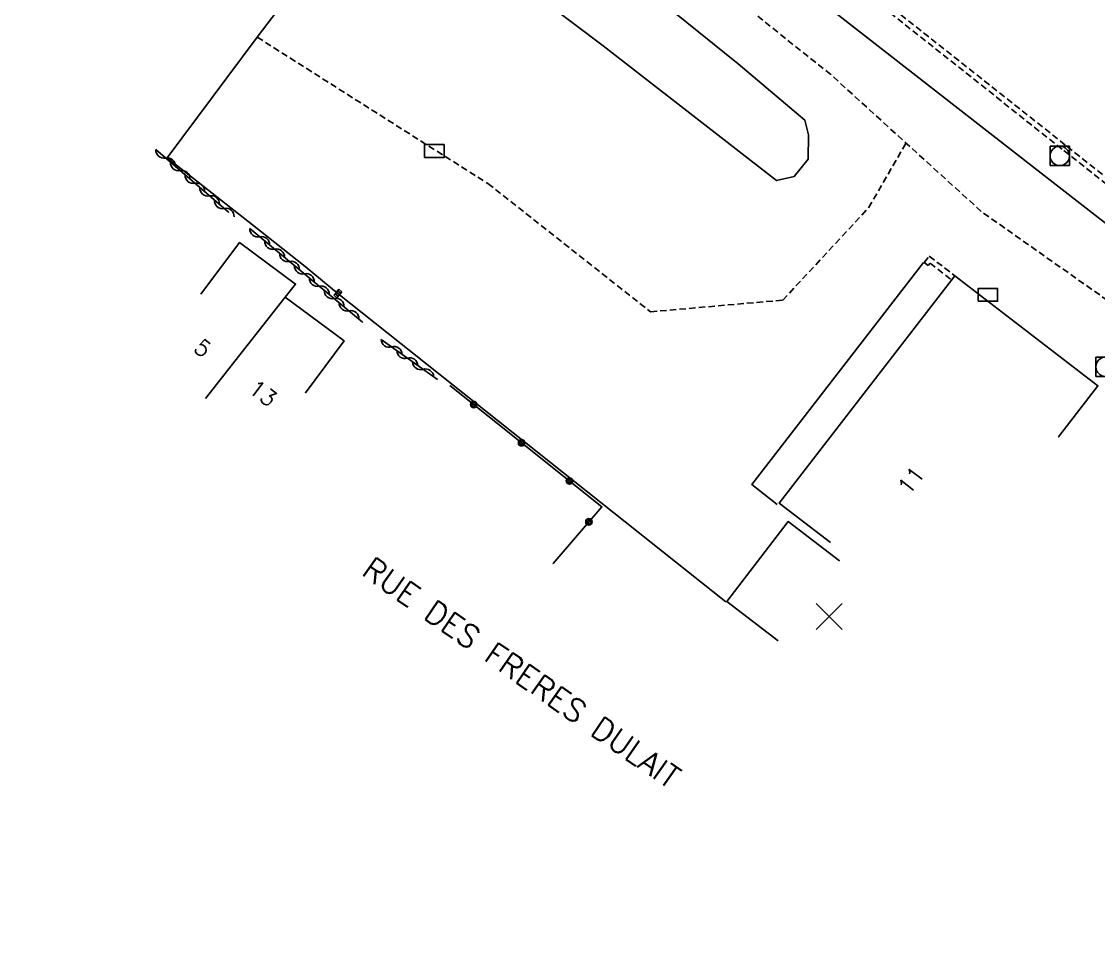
# Model space of a CAD drawing. Header units: millimetres. Extents: x 133000 to 134000, y 143000 to 144000.
# Drawn here: x 133419.5 to 133502.9, y 143422.2 to 143493.3 of the extents above; entities that cross this region are included whole.
import ezdxf
from ezdxf.enums import TextEntityAlignment as Align

# ---------------------------------------------------------------- set-up
doc = ezdxf.new("R2010")
doc.units = ezdxf.units.MM
doc.linetypes.add('DASHED', pattern=[0.75, 0.5, -0.25])
doc.layers.get('0').update_dxf_attribs({"linetype": 'CONTINUOUS'})
for name, color, linetype in [('W0001', 6, 'DASHED'), ('W0008', 7, 'CONTINUOUS'), ('W0100', 7, 'CONTINUOUS'), ('W0105', 7, 'CONTINUOUS'), ('W0112', 1, 'DASHED'), ('W0310', 3, 'CONTINUOUS'), ('W0322', 7, 'CONTINUOUS'), ('W0400', 7, 'CONTINUOUS'), ('W0420', 7, 'CONTINUOUS'), ('W0989', 7, 'CONTINUOUS'), ('W0991', 7, 'CONTINUOUS'), ('W1102', 7, 'CONTINUOUS'), ('W1471', 7, 'CONTINUOUS')]:
    doc.layers.add(name, color=color, linetype=linetype)
doc.styles.get("Standard").update_dxf_attribs({"font": 'romans.shx', "width": 0.85})

# ---------------------------------------------------------------- blocks, each defined once
blk = doc.blocks.new('T420')
for p, q in [((0.75, 0.75), (-0.75, 0.75)), ((-0.75, 0.75), (-0.75, -0.75)), ((0.75, 0.75), (0.75, -0.75)), ((0.75, -0.75), (-0.75, -0.75))]:
    blk.add_line(p, q)
blk.add_ellipse((0, 0), major_axis=(-0.53, 0.53), ratio=1, start_param=3.926991, end_param=10.210176)
blk = doc.blocks.new('T400')
for p, q in [((-0.15, 0.3), (0.15, 0.3)), ((-0.15, -0.25), (-0.15, 0.3)), ((-0.15, 0.15), (0.15, 0.15)), ((-0.15, 0), (0.15, 0)), ((0.15, 0.3), (0.15, -0.25)), ((-0.15, -0.15), (0.15, -0.15)), ((-0.15, -0.25), (-0.15, -0.3)), ((-0.15, -0.3), (0.15, -0.3)), ((0.15, -0.3), (0.15, -0.25))]:
    blk.add_line(p, q)
blk = doc.blocks.new('t991o')
at = {"color": 0, "linetype": 'Continuous'}
for p, q in [((-1, 1), (1, -1)), ((-1, -1), (1, 1))]:
    blk.add_line(p, q, dxfattribs=at)
blk = doc.blocks.new('T1471')
at = {"color": 0, "linetype": 'Continuous', "flags": 128}
blk.add_lwpolyline([(-0.75, -0.5), (-0.75, 0.5), (0.75, 0.5), (0.75, -0.5), (-0.75, -0.5)], dxfattribs=at)
blk = doc.blocks.new('t310o')
at = {"color": 0, "linetype": 'Continuous'}
for centre, start, end in [((-0.5, 0.375), 216.8699, 323.1304), ((0.5, -0.375), 36.8699, 143.1303)]:
    blk.add_arc(centre, 0.625, start, end, dxfattribs=at)
blk = doc.blocks.new('t322o')
at = {"color": 0, "linetype": 'Continuous'}
for radius in [0.25, 0.15]:
    blk.add_circle((0, 0), radius, dxfattribs=at)

msp = doc.modelspace()

# ---------------------------------------------------------------- linework, layer by layer
at = {"layer": 'W0001'}
for points in [[(133580.059, 143366.767), (133585.968, 143369.599), (133591.434, 143373.411), (133595.886, 143376.989), (133595.96, 143387.09), (133595.959, 143400.914), (133585.436, 143410.84), (133563.072, 143426.437), (133538.29, 143444.926), (133507.926, 143468.629), (133493.844, 143478.552), (133482.183, 143489.164), (133458.598, 143508.004), (133427.776, 143532.555), (133397.513, 143556.847), (133378.352, 143572.04)], [(133437.735, 143492.063), (133455.614, 143480.715), (133468.218, 143470.778), (133478.466, 143471.682), (133485.118, 143478.848), (133488.014, 143483.858)]]:
    msp.add_lwpolyline(points, dxfattribs=at)
at = {"layer": 'W0008'}
for points in [[(133458.177, 143513.03), (133478.605, 143497.041), (133498.031, 143481.88), (133519.996, 143464.792), (133535.036, 143453.018), (133544.21, 143445.759), (133554.274, 143438.018), (133583.468, 143417.119), (133584.043, 143416.73), (133588.336, 143413.624), (133623.637, 143388.394), (133624.132, 143388.009), (133624.986, 143387.407), (133629.473, 143388.849), (133632.499, 143389.818)], [(133455.389, 143504.781), (133455.924, 143505.409), (133474.996, 143489.994), (133480.167, 143485.632), (133480.468, 143484.49), (133480.423, 143482.608), (133479.35, 143481.275), (133477.979, 143480.944), (133464.535, 143491.402), (133447.173, 143504.496), (133437.735, 143492.063), (133430.758, 143482.708), (133437.362, 143477.514), (133441.461, 143474.291), (133443.987, 143472.193), (133474.039, 143448.285)]]:
    msp.add_lwpolyline(points, dxfattribs=at)
at = {"layer": 'W0100'}
for points in [[(133433.376, 143472.138), (133436.361, 143476.149), (133440.7, 143472.92), (133439.909, 143471.914), (133444.46, 143468.514), (133441.468, 143464.508), (133441.468, 143464.508), (133441.468, 143464.508), (133441.468, 143464.508), (133441.468, 143464.508), (133441.468, 143464.508), (133441.468, 143464.508), (133441.468, 143464.508), (133441.468, 143464.508), (133441.468, 143464.508), (133441.468, 143464.508), (133441.468, 143464.508), (133441.468, 143464.508), (133441.468, 143464.508), (133441.468, 143464.508), (133441.468, 143464.508), (133441.468, 143464.508), (133441.468, 143464.508), (133441.468, 143464.508), (133441.468, 143464.508), (133441.468, 143464.508), (133441.468, 143464.508), (133441.468, 143464.508), (133441.468, 143464.508), (133441.468, 143464.508), (133441.468, 143464.508), (133441.468, 143464.508), (133441.468, 143464.508), (133441.468, 143464.508), (133441.468, 143464.508), (133441.468, 143464.508), (133441.468, 143464.508), (133441.468, 143464.508), (133441.468, 143464.508), (133441.468, 143464.508), (133441.468, 143464.508), (133441.468, 143464.508), (133441.468, 143464.508), (133441.468, 143464.508), (133441.468, 143464.508), (133441.468, 143464.508), (133441.468, 143464.508), (133441.468, 143464.508), (133441.468, 143464.508), (133441.468, 143464.508), (133441.468, 143464.508), (133441.468, 143464.508), (133441.468, 143464.508), (133441.468, 143464.508), (133441.468, 143464.508), (133441.468, 143464.508), (133441.468, 143464.508), (133441.468, 143464.508), (133441.468, 143464.508), (133441.468, 143464.508), (133441.468, 143464.508), (133441.468, 143464.508), (133441.468, 143464.508), (133441.468, 143464.508), (133441.468, 143464.508), (133441.468, 143464.508), (133441.468, 143464.508), (133441.468, 143464.508), (133441.468, 143464.508), (133441.468, 143464.508), (133441.468, 143464.508), (133441.468, 143464.508), (133441.468, 143464.508), (133441.468, 143464.508), (133441.468, 143464.508), (133441.468, 143464.508), (133441.468, 143464.508), (133441.468, 143464.508), (133441.468, 143464.508), (133441.468, 143464.508), (133441.468, 143464.508), (133441.468, 143464.508), (133441.468, 143464.508), (133441.468, 143464.508), (133441.468, 143464.508), (133441.468, 143464.508), (133441.468, 143464.508), (133441.468, 143464.508), (133441.468, 143464.508), (133441.468, 143464.508), (133441.468, 143464.508), (133441.468, 143464.508), (133441.468, 143464.508), (133441.468, 143464.508), (133441.468, 143464.508), (133441.468, 143464.508), (133441.468, 143464.508), (133441.468, 143464.508), (133441.468, 143464.508), (133441.468, 143464.508), (133441.468, 143464.508), (133441.468, 143464.508), (133441.468, 143464.508), (133441.468, 143464.508), (133441.468, 143464.508), (133441.468, 143464.508), (133441.468, 143464.508), (133441.468, 143464.508), (133441.468, 143464.508), (133441.468, 143464.508), (133441.468, 143464.508), (133441.468, 143464.508), (133441.468, 143464.508), (133441.468, 143464.508), (133441.468, 143464.508), (133441.468, 143464.508), (133441.468, 143464.508), (133441.468, 143464.508), (133441.468, 143464.508), (133441.468, 143464.508)], [(133482.15, 143452.885), (133478.192, 143455.94), (133491.801, 143473.572), (133502.886, 143465.05), (133499.839, 143461.085), (133499.839, 143461.085), (133499.839, 143461.085), (133499.839, 143461.085), (133499.839, 143461.085), (133499.839, 143461.085), (133499.839, 143461.085), (133499.839, 143461.085), (133499.839, 143461.085), (133499.839, 143461.085), (133499.839, 143461.085), (133499.839, 143461.085), (133499.839, 143461.085), (133499.839, 143461.085), (133499.839, 143461.085), (133499.839, 143461.085), (133499.839, 143461.085), (133499.839, 143461.085), (133499.839, 143461.085), (133499.839, 143461.085), (133499.839, 143461.085), (133499.839, 143461.085), (133499.839, 143461.085), (133499.839, 143461.085), (133499.839, 143461.085), (133499.839, 143461.085), (133499.839, 143461.085), (133499.839, 143461.085), (133499.839, 143461.085), (133499.839, 143461.085), (133499.839, 143461.085), (133499.839, 143461.085), (133499.839, 143461.085), (133499.839, 143461.085), (133499.839, 143461.085), (133499.839, 143461.085), (133499.839, 143461.085), (133499.839, 143461.085), (133499.839, 143461.085), (133499.839, 143461.085), (133499.839, 143461.085), (133499.839, 143461.085), (133499.839, 143461.085), (133499.839, 143461.085), (133499.839, 143461.085), (133499.839, 143461.085), (133499.839, 143461.085), (133499.839, 143461.085), (133499.839, 143461.085), (133499.839, 143461.085), (133499.839, 143461.085), (133499.839, 143461.085), (133499.839, 143461.085), (133499.839, 143461.085), (133499.839, 143461.085), (133499.839, 143461.085), (133499.839, 143461.085), (133499.839, 143461.085), (133499.839, 143461.085), (133499.839, 143461.085), (133499.839, 143461.085), (133499.839, 143461.085), (133499.839, 143461.085), (133499.839, 143461.085), (133499.839, 143461.085), (133499.839, 143461.085), (133499.839, 143461.085), (133499.839, 143461.085), (133499.839, 143461.085), (133499.839, 143461.085), (133499.839, 143461.085), (133499.839, 143461.085), (133499.839, 143461.085), (133499.839, 143461.085), (133499.839, 143461.085), (133499.839, 143461.085), (133499.839, 143461.085), (133499.839, 143461.085), (133499.839, 143461.085), (133499.839, 143461.085), (133499.839, 143461.085), (133499.839, 143461.085), (133499.839, 143461.085), (133499.839, 143461.085), (133499.839, 143461.085), (133499.839, 143461.085), (133499.839, 143461.085), (133499.839, 143461.085), (133499.839, 143461.085), (133499.839, 143461.085), (133499.839, 143461.085), (133499.839, 143461.085), (133499.839, 143461.085), (133499.839, 143461.085), (133499.839, 143461.085), (133499.839, 143461.085), (133499.839, 143461.085), (133499.839, 143461.085), (133499.839, 143461.085), (133499.839, 143461.085), (133499.839, 143461.085), (133499.839, 143461.085), (133499.839, 143461.085), (133499.839, 143461.085), (133499.839, 143461.085), (133499.839, 143461.085), (133499.839, 143461.085), (133499.839, 143461.085), (133499.839, 143461.085), (133499.839, 143461.085), (133499.839, 143461.085), (133499.839, 143461.085), (133499.839, 143461.085), (133499.839, 143461.085), (133499.839, 143461.085), (133499.839, 143461.085)], [(133478.093, 143445.273), (133474.125, 143448.315), (133478.882, 143454.52), (133482.85, 143451.477), (133482.85, 143451.477), (133482.85, 143451.477), (133482.85, 143451.477), (133482.85, 143451.477), (133482.85, 143451.477), (133482.85, 143451.477), (133482.85, 143451.477), (133482.85, 143451.477), (133482.85, 143451.477), (133482.85, 143451.477), (133482.85, 143451.477), (133482.85, 143451.477), (133482.85, 143451.477), (133482.85, 143451.477), (133482.85, 143451.477), (133482.85, 143451.477), (133482.85, 143451.477), (133482.85, 143451.477), (133482.85, 143451.477), (133482.85, 143451.477), (133482.85, 143451.477), (133482.85, 143451.477), (133482.85, 143451.477), (133482.85, 143451.477), (133482.85, 143451.477), (133482.85, 143451.477), (133482.85, 143451.477), (133482.85, 143451.477), (133482.85, 143451.477), (133482.85, 143451.477), (133482.85, 143451.477), (133482.85, 143451.477), (133482.85, 143451.477), (133482.85, 143451.477), (133482.85, 143451.477), (133482.85, 143451.477), (133482.85, 143451.477), (133482.85, 143451.477), (133482.85, 143451.477), (133482.85, 143451.477), (133482.85, 143451.477), (133482.85, 143451.477), (133482.85, 143451.477), (133482.85, 143451.477), (133482.85, 143451.477), (133482.85, 143451.477), (133482.85, 143451.477), (133482.85, 143451.477), (133482.85, 143451.477), (133482.85, 143451.477), (133482.85, 143451.477), (133482.85, 143451.477), (133482.85, 143451.477), (133482.85, 143451.477), (133482.85, 143451.477), (133482.85, 143451.477), (133482.85, 143451.477), (133482.85, 143451.477), (133482.85, 143451.477), (133482.85, 143451.477), (133482.85, 143451.477), (133482.85, 143451.477), (133482.85, 143451.477), (133482.85, 143451.477), (133482.85, 143451.477), (133482.85, 143451.477), (133482.85, 143451.477), (133482.85, 143451.477), (133482.85, 143451.477), (133482.85, 143451.477), (133482.85, 143451.477), (133482.85, 143451.477), (133482.85, 143451.477), (133482.85, 143451.477), (133482.85, 143451.477), (133482.85, 143451.477), (133482.85, 143451.477), (133482.85, 143451.477), (133482.85, 143451.477), (133482.85, 143451.477), (133482.85, 143451.477), (133482.85, 143451.477), (133482.85, 143451.477), (133482.85, 143451.477), (133482.85, 143451.477), (133482.85, 143451.477), (133482.85, 143451.477), (133482.85, 143451.477), (133482.85, 143451.477), (133482.85, 143451.477), (133482.85, 143451.477), (133482.85, 143451.477), (133482.85, 143451.477), (133482.85, 143451.477), (133482.85, 143451.477), (133482.85, 143451.477), (133482.85, 143451.477), (133482.85, 143451.477), (133482.85, 143451.477), (133482.85, 143451.477), (133482.85, 143451.477), (133482.85, 143451.477), (133482.85, 143451.477), (133482.85, 143451.477), (133482.85, 143451.477), (133482.85, 143451.477), (133482.85, 143451.477), (133482.85, 143451.477), (133482.85, 143451.477), (133482.85, 143451.477), (133482.85, 143451.477), (133482.85, 143451.477), (133482.85, 143451.477), (133482.85, 143451.477), (133482.85, 143451.477), (133482.85, 143451.477)]]:
    msp.add_lwpolyline(points, dxfattribs=at)
at = {"layer": 'W0105'}
msp.add_lwpolyline([(133478.039, 143455.83), (133476.073, 143457.381), (133489.36, 143474.603)], dxfattribs=at)
at = {"layer": 'W0112'}
for points in [[(133455.586, 143518.507), (133455.832, 143518.822), (133466.448, 143510.56), (133500.491, 143483.596), (133512.609, 143474.027)], [(133455.586, 143518.507), (133466.201, 143510.245), (133500.243, 143483.282), (133512.361, 143473.713)], [(133489.423, 143474.609), (133489.812, 143475.088), (133491.799, 143473.568), (133491.799, 143473.568), (133491.799, 143473.568), (133491.799, 143473.568), (133491.799, 143473.568), (133491.799, 143473.568), (133491.799, 143473.568), (133491.799, 143473.568), (133491.799, 143473.568), (133491.799, 143473.568), (133491.799, 143473.568), (133491.799, 143473.568), (133491.799, 143473.568), (133491.799, 143473.568), (133491.799, 143473.568), (133491.799, 143473.568), (133491.799, 143473.568), (133491.799, 143473.568), (133491.799, 143473.568), (133491.799, 143473.568), (133491.799, 143473.568), (133491.799, 143473.568), (133491.799, 143473.568), (133491.799, 143473.568), (133491.799, 143473.568), (133491.799, 143473.568), (133491.799, 143473.568), (133491.799, 143473.568), (133491.799, 143473.568), (133491.799, 143473.568), (133491.799, 143473.568), (133491.799, 143473.568), (133491.799, 143473.568), (133491.799, 143473.568), (133491.799, 143473.568), (133491.799, 143473.568), (133491.799, 143473.568), (133491.799, 143473.568), (133491.799, 143473.568), (133491.799, 143473.568), (133491.799, 143473.568), (133491.799, 143473.568), (133491.799, 143473.568), (133491.799, 143473.568), (133491.799, 143473.568), (133491.799, 143473.568), (133491.799, 143473.568), (133491.799, 143473.568), (133491.799, 143473.568), (133491.799, 143473.568), (133491.799, 143473.568), (133491.799, 143473.568), (133491.799, 143473.568), (133491.799, 143473.568), (133491.799, 143473.568), (133491.799, 143473.568), (133491.799, 143473.568), (133491.799, 143473.568), (133491.799, 143473.568), (133491.799, 143473.568), (133491.799, 143473.568), (133491.799, 143473.568), (133491.799, 143473.568), (133491.799, 143473.568), (133491.799, 143473.568), (133491.799, 143473.568), (133491.799, 143473.568), (133491.799, 143473.568), (133491.799, 143473.568), (133491.799, 143473.568), (133491.799, 143473.568), (133491.799, 143473.568), (133491.799, 143473.568), (133491.799, 143473.568), (133491.799, 143473.568), (133491.799, 143473.568), (133491.799, 143473.568), (133491.799, 143473.568), (133491.799, 143473.568), (133491.799, 143473.568), (133491.799, 143473.568), (133491.799, 143473.568), (133491.799, 143473.568), (133491.799, 143473.568), (133491.799, 143473.568), (133491.799, 143473.568), (133491.799, 143473.568), (133491.799, 143473.568), (133491.799, 143473.568), (133491.799, 143473.568), (133491.799, 143473.568), (133491.799, 143473.568), (133491.799, 143473.568), (133491.799, 143473.568), (133491.799, 143473.568), (133491.799, 143473.568), (133491.799, 143473.568), (133491.799, 143473.568), (133491.799, 143473.568), (133491.799, 143473.568), (133491.799, 143473.568), (133491.799, 143473.568), (133491.799, 143473.568), (133491.799, 143473.568), (133491.799, 143473.568), (133491.799, 143473.568), (133491.799, 143473.568), (133491.799, 143473.568), (133491.799, 143473.568), (133491.799, 143473.568), (133491.799, 143473.568), (133491.799, 143473.568), (133491.799, 143473.568), (133491.799, 143473.568), (133491.799, 143473.568), (133491.799, 143473.568), (133491.799, 143473.568), (133491.799, 143473.568)], [(133489.423, 143474.609), (133489.733, 143474.357), (133489.877, 143474.534), (133491.556, 143473.25), (133491.799, 143473.568), (133491.799, 143473.568), (133491.799, 143473.568), (133491.799, 143473.568), (133491.799, 143473.568), (133491.799, 143473.568), (133491.799, 143473.568), (133491.799, 143473.568), (133491.799, 143473.568), (133491.799, 143473.568), (133491.799, 143473.568), (133491.799, 143473.568), (133491.799, 143473.568), (133491.799, 143473.568), (133491.799, 143473.568), (133491.799, 143473.568), (133491.799, 143473.568), (133491.799, 143473.568), (133491.799, 143473.568), (133491.799, 143473.568), (133491.799, 143473.568), (133491.799, 143473.568), (133491.799, 143473.568), (133491.799, 143473.568), (133491.799, 143473.568), (133491.799, 143473.568), (133491.799, 143473.568), (133491.799, 143473.568), (133491.799, 143473.568), (133491.799, 143473.568), (133491.799, 143473.568), (133491.799, 143473.568), (133491.799, 143473.568), (133491.799, 143473.568), (133491.799, 143473.568), (133491.799, 143473.568), (133491.799, 143473.568), (133491.799, 143473.568), (133491.799, 143473.568), (133491.799, 143473.568), (133491.799, 143473.568), (133491.799, 143473.568), (133491.799, 143473.568), (133491.799, 143473.568), (133491.799, 143473.568), (133491.799, 143473.568), (133491.799, 143473.568), (133491.799, 143473.568), (133491.799, 143473.568), (133491.799, 143473.568), (133491.799, 143473.568), (133491.799, 143473.568), (133491.799, 143473.568), (133491.799, 143473.568), (133491.799, 143473.568), (133491.799, 143473.568), (133491.799, 143473.568), (133491.799, 143473.568), (133491.799, 143473.568), (133491.799, 143473.568), (133491.799, 143473.568), (133491.799, 143473.568), (133491.799, 143473.568), (133491.799, 143473.568), (133491.799, 143473.568), (133491.799, 143473.568), (133491.799, 143473.568), (133491.799, 143473.568), (133491.799, 143473.568), (133491.799, 143473.568), (133491.799, 143473.568), (133491.799, 143473.568), (133491.799, 143473.568), (133491.799, 143473.568), (133491.799, 143473.568), (133491.799, 143473.568), (133491.799, 143473.568), (133491.799, 143473.568), (133491.799, 143473.568), (133491.799, 143473.568), (133491.799, 143473.568), (133491.799, 143473.568), (133491.799, 143473.568), (133491.799, 143473.568), (133491.799, 143473.568), (133491.799, 143473.568), (133491.799, 143473.568), (133491.799, 143473.568), (133491.799, 143473.568), (133491.799, 143473.568), (133491.799, 143473.568), (133491.799, 143473.568), (133491.799, 143473.568), (133491.799, 143473.568), (133491.799, 143473.568), (133491.799, 143473.568), (133491.799, 143473.568), (133491.799, 143473.568), (133491.799, 143473.568), (133491.799, 143473.568), (133491.799, 143473.568), (133491.799, 143473.568), (133491.799, 143473.568), (133491.799, 143473.568), (133491.799, 143473.568), (133491.799, 143473.568), (133491.799, 143473.568), (133491.799, 143473.568), (133491.799, 143473.568), (133491.799, 143473.568), (133491.799, 143473.568), (133491.799, 143473.568), (133491.799, 143473.568), (133491.799, 143473.568), (133491.799, 143473.568), (133491.799, 143473.568)]]:
    msp.add_lwpolyline(points, dxfattribs=at)
at = {"layer": 'W0310'}
for points in [[(133429.876, 143483.348), (133435.519, 143478.493), (133435.519, 143478.493), (133435.519, 143478.493), (133435.519, 143478.493), (133435.519, 143478.493), (133435.519, 143478.493), (133435.519, 143478.493), (133435.519, 143478.493), (133435.519, 143478.493), (133435.519, 143478.493), (133435.519, 143478.493), (133435.519, 143478.493), (133435.519, 143478.493), (133435.519, 143478.493), (133435.519, 143478.493), (133435.519, 143478.493), (133435.519, 143478.493), (133435.519, 143478.493), (133435.519, 143478.493), (133435.519, 143478.493), (133435.519, 143478.493), (133435.519, 143478.493), (133435.519, 143478.493), (133435.519, 143478.493), (133435.519, 143478.493), (133435.519, 143478.493), (133435.519, 143478.493), (133435.519, 143478.493), (133435.519, 143478.493), (133435.519, 143478.493), (133435.519, 143478.493), (133435.519, 143478.493), (133435.519, 143478.493), (133435.519, 143478.493), (133435.519, 143478.493), (133435.519, 143478.493), (133435.519, 143478.493), (133435.519, 143478.493), (133435.519, 143478.493), (133435.519, 143478.493), (133435.519, 143478.493), (133435.519, 143478.493), (133435.519, 143478.493), (133435.519, 143478.493), (133435.519, 143478.493), (133435.519, 143478.493), (133435.519, 143478.493), (133435.519, 143478.493), (133435.519, 143478.493), (133435.519, 143478.493), (133435.519, 143478.493), (133435.519, 143478.493), (133435.519, 143478.493), (133435.519, 143478.493), (133435.519, 143478.493), (133435.519, 143478.493), (133435.519, 143478.493), (133435.519, 143478.493), (133435.519, 143478.493), (133435.519, 143478.493), (133435.519, 143478.493), (133435.519, 143478.493), (133435.519, 143478.493), (133435.519, 143478.493), (133435.519, 143478.493), (133435.519, 143478.493), (133435.519, 143478.493), (133435.519, 143478.493), (133435.519, 143478.493), (133435.519, 143478.493), (133435.519, 143478.493), (133435.519, 143478.493), (133435.519, 143478.493), (133435.519, 143478.493), (133435.519, 143478.493), (133435.519, 143478.493), (133435.519, 143478.493), (133435.519, 143478.493), (133435.519, 143478.493), (133435.519, 143478.493), (133435.519, 143478.493), (133435.519, 143478.493), (133435.519, 143478.493), (133435.519, 143478.493), (133435.519, 143478.493), (133435.519, 143478.493), (133435.519, 143478.493), (133435.519, 143478.493), (133435.519, 143478.493), (133435.519, 143478.493), (133435.519, 143478.493), (133435.519, 143478.493), (133435.519, 143478.493), (133435.519, 143478.493), (133435.519, 143478.493), (133435.519, 143478.493), (133435.519, 143478.493), (133435.519, 143478.493), (133435.519, 143478.493), (133435.519, 143478.493)], [(133435.519, 143478.493), (133435.519, 143478.493), (133435.519, 143478.493), (133435.519, 143478.493), (133435.519, 143478.493), (133435.519, 143478.493), (133435.519, 143478.493), (133435.519, 143478.493), (133435.519, 143478.493), (133435.519, 143478.493), (133435.519, 143478.493), (133435.519, 143478.493), (133435.519, 143478.493), (133435.519, 143478.493), (133435.519, 143478.493), (133435.519, 143478.493), (133435.519, 143478.493), (133435.519, 143478.493), (133435.519, 143478.493), (133435.519, 143478.493)], [(133437.156, 143477.235), (133445.897, 143469.981), (133445.897, 143469.981), (133445.897, 143469.981), (133445.897, 143469.981), (133445.897, 143469.981), (133445.897, 143469.981), (133445.897, 143469.981), (133445.897, 143469.981), (133445.897, 143469.981), (133445.897, 143469.981), (133445.897, 143469.981), (133445.897, 143469.981), (133445.897, 143469.981), (133445.897, 143469.981), (133445.897, 143469.981), (133445.897, 143469.981), (133445.897, 143469.981), (133445.897, 143469.981), (133445.897, 143469.981), (133445.897, 143469.981), (133445.897, 143469.981), (133445.897, 143469.981), (133445.897, 143469.981), (133445.897, 143469.981), (133445.897, 143469.981), (133445.897, 143469.981), (133445.897, 143469.981), (133445.897, 143469.981), (133445.897, 143469.981), (133445.897, 143469.981), (133445.897, 143469.981), (133445.897, 143469.981), (133445.897, 143469.981), (133445.897, 143469.981), (133445.897, 143469.981), (133445.897, 143469.981), (133445.897, 143469.981), (133445.897, 143469.981), (133445.897, 143469.981), (133445.897, 143469.981), (133445.897, 143469.981), (133445.897, 143469.981), (133445.897, 143469.981), (133445.897, 143469.981), (133445.897, 143469.981), (133445.897, 143469.981), (133445.897, 143469.981), (133445.897, 143469.981), (133445.897, 143469.981), (133445.897, 143469.981), (133445.897, 143469.981), (133445.897, 143469.981), (133445.897, 143469.981), (133445.897, 143469.981), (133445.897, 143469.981), (133445.897, 143469.981), (133445.897, 143469.981), (133445.897, 143469.981), (133445.897, 143469.981), (133445.897, 143469.981), (133445.897, 143469.981), (133445.897, 143469.981), (133445.897, 143469.981), (133445.897, 143469.981), (133445.897, 143469.981), (133445.897, 143469.981), (133445.897, 143469.981), (133445.897, 143469.981), (133445.897, 143469.981), (133445.897, 143469.981), (133445.897, 143469.981), (133445.897, 143469.981), (133445.897, 143469.981), (133445.897, 143469.981), (133445.897, 143469.981), (133445.897, 143469.981), (133445.897, 143469.981), (133445.897, 143469.981), (133445.897, 143469.981), (133445.897, 143469.981), (133445.897, 143469.981), (133445.897, 143469.981), (133445.897, 143469.981), (133445.897, 143469.981), (133445.897, 143469.981), (133445.897, 143469.981), (133445.897, 143469.981), (133445.897, 143469.981), (133445.897, 143469.981), (133445.897, 143469.981), (133445.897, 143469.981), (133445.897, 143469.981), (133445.897, 143469.981), (133445.897, 143469.981), (133445.897, 143469.981), (133445.897, 143469.981), (133445.897, 143469.981), (133445.897, 143469.981), (133445.897, 143469.981), (133445.897, 143469.981)], [(133445.897, 143469.981), (133445.897, 143469.981), (133445.897, 143469.981), (133445.897, 143469.981), (133445.897, 143469.981), (133445.897, 143469.981), (133445.897, 143469.981), (133445.897, 143469.981), (133445.897, 143469.981), (133445.897, 143469.981), (133445.897, 143469.981), (133445.897, 143469.981), (133445.897, 143469.981), (133445.897, 143469.981), (133445.897, 143469.981), (133445.897, 143469.981), (133445.897, 143469.981), (133445.897, 143469.981), (133445.897, 143469.981), (133445.897, 143469.981)], [(133447.332, 143468.635), (133451.695, 143465.531), (133451.695, 143465.531), (133451.695, 143465.531), (133451.695, 143465.531), (133451.695, 143465.531), (133451.695, 143465.531), (133451.695, 143465.531), (133451.695, 143465.531), (133451.695, 143465.531), (133451.695, 143465.531), (133451.695, 143465.531), (133451.695, 143465.531), (133451.695, 143465.531), (133451.695, 143465.531), (133451.695, 143465.531), (133451.695, 143465.531), (133451.695, 143465.531), (133451.695, 143465.531), (133451.695, 143465.531), (133451.695, 143465.531), (133451.695, 143465.531), (133451.695, 143465.531), (133451.695, 143465.531), (133451.695, 143465.531), (133451.695, 143465.531), (133451.695, 143465.531), (133451.695, 143465.531), (133451.695, 143465.531), (133451.695, 143465.531), (133451.695, 143465.531), (133451.695, 143465.531), (133451.695, 143465.531), (133451.695, 143465.531), (133451.695, 143465.531), (133451.695, 143465.531), (133451.695, 143465.531), (133451.695, 143465.531), (133451.695, 143465.531), (133451.695, 143465.531), (133451.695, 143465.531), (133451.695, 143465.531), (133451.695, 143465.531), (133451.695, 143465.531), (133451.695, 143465.531), (133451.695, 143465.531), (133451.695, 143465.531), (133451.695, 143465.531), (133451.695, 143465.531), (133451.695, 143465.531), (133451.695, 143465.531), (133451.695, 143465.531), (133451.695, 143465.531), (133451.695, 143465.531), (133451.695, 143465.531), (133451.695, 143465.531), (133451.695, 143465.531), (133451.695, 143465.531), (133451.695, 143465.531), (133451.695, 143465.531), (133451.695, 143465.531), (133451.695, 143465.531), (133451.695, 143465.531), (133451.695, 143465.531), (133451.695, 143465.531), (133451.695, 143465.531), (133451.695, 143465.531), (133451.695, 143465.531), (133451.695, 143465.531), (133451.695, 143465.531), (133451.695, 143465.531), (133451.695, 143465.531), (133451.695, 143465.531), (133451.695, 143465.531), (133451.695, 143465.531), (133451.695, 143465.531), (133451.695, 143465.531), (133451.695, 143465.531), (133451.695, 143465.531), (133451.695, 143465.531), (133451.695, 143465.531), (133451.695, 143465.531), (133451.695, 143465.531), (133451.695, 143465.531), (133451.695, 143465.531), (133451.695, 143465.531), (133451.695, 143465.531), (133451.695, 143465.531), (133451.695, 143465.531), (133451.695, 143465.531), (133451.695, 143465.531), (133451.695, 143465.531), (133451.695, 143465.531), (133451.695, 143465.531), (133451.695, 143465.531), (133451.695, 143465.531), (133451.695, 143465.531), (133451.695, 143465.531), (133451.695, 143465.531), (133451.695, 143465.531), (133451.695, 143465.531)], [(133451.695, 143465.531), (133451.695, 143465.531), (133451.695, 143465.531), (133451.695, 143465.531), (133451.695, 143465.531), (133451.695, 143465.531), (133451.695, 143465.531), (133451.695, 143465.531), (133451.695, 143465.531), (133451.695, 143465.531), (133451.695, 143465.531), (133451.695, 143465.531), (133451.695, 143465.531), (133451.695, 143465.531), (133451.695, 143465.531), (133451.695, 143465.531), (133451.695, 143465.531), (133451.695, 143465.531), (133451.695, 143465.531), (133451.695, 143465.531)]]:
    msp.add_lwpolyline(points, dxfattribs=at)
at = {"layer": 'W0322'}
for points in [[(133452.651, 143465.067), (133464.444, 143455.663), (133460.662, 143451.256), (133460.662, 143451.256), (133460.662, 143451.256), (133460.662, 143451.256), (133460.662, 143451.256), (133460.662, 143451.256), (133460.662, 143451.256), (133460.662, 143451.256), (133460.662, 143451.256), (133460.662, 143451.256), (133460.662, 143451.256), (133460.662, 143451.256), (133460.662, 143451.256), (133460.662, 143451.256), (133460.662, 143451.256), (133460.662, 143451.256), (133460.662, 143451.256), (133460.662, 143451.256), (133460.662, 143451.256), (133460.662, 143451.256), (133460.662, 143451.256), (133460.662, 143451.256), (133460.662, 143451.256), (133460.662, 143451.256), (133460.662, 143451.256), (133460.662, 143451.256), (133460.662, 143451.256), (133460.662, 143451.256), (133460.662, 143451.256), (133460.662, 143451.256), (133460.662, 143451.256), (133460.662, 143451.256), (133460.662, 143451.256), (133460.662, 143451.256), (133460.662, 143451.256), (133460.662, 143451.256), (133460.662, 143451.256), (133460.662, 143451.256), (133460.662, 143451.256), (133460.662, 143451.256), (133460.662, 143451.256), (133460.662, 143451.256), (133460.662, 143451.256), (133460.662, 143451.256), (133460.662, 143451.256), (133460.662, 143451.256), (133460.662, 143451.256), (133460.662, 143451.256), (133460.662, 143451.256), (133460.662, 143451.256), (133460.662, 143451.256), (133460.662, 143451.256), (133460.662, 143451.256), (133460.662, 143451.256), (133460.662, 143451.256), (133460.662, 143451.256), (133460.662, 143451.256), (133460.662, 143451.256), (133460.662, 143451.256), (133460.662, 143451.256), (133460.662, 143451.256), (133460.662, 143451.256), (133460.662, 143451.256), (133460.662, 143451.256), (133460.662, 143451.256), (133460.662, 143451.256), (133460.662, 143451.256), (133460.662, 143451.256), (133460.662, 143451.256), (133460.662, 143451.256), (133460.662, 143451.256), (133460.662, 143451.256), (133460.662, 143451.256), (133460.662, 143451.256), (133460.662, 143451.256), (133460.662, 143451.256), (133460.662, 143451.256), (133460.662, 143451.256), (133460.662, 143451.256), (133460.662, 143451.256), (133460.662, 143451.256), (133460.662, 143451.256), (133460.662, 143451.256), (133460.662, 143451.256), (133460.662, 143451.256), (133460.662, 143451.256), (133460.662, 143451.256), (133460.662, 143451.256), (133460.662, 143451.256), (133460.662, 143451.256), (133460.662, 143451.256), (133460.662, 143451.256), (133460.662, 143451.256), (133460.662, 143451.256), (133460.662, 143451.256), (133460.662, 143451.256), (133460.662, 143451.256), (133460.662, 143451.256), (133460.662, 143451.256)], [(133460.662, 143451.256), (133460.662, 143451.256), (133460.662, 143451.256), (133460.662, 143451.256), (133460.662, 143451.256), (133460.662, 143451.256), (133460.662, 143451.256), (133460.662, 143451.256), (133460.662, 143451.256), (133460.662, 143451.256), (133460.662, 143451.256), (133460.662, 143451.256), (133460.662, 143451.256), (133460.662, 143451.256), (133460.662, 143451.256), (133460.662, 143451.256), (133460.662, 143451.256), (133460.662, 143451.256), (133460.662, 143451.256), (133460.662, 143451.256)]]:
    msp.add_lwpolyline(points, dxfattribs=at)
at = {"layer": 'W1102'}
msp.add_line((133433.728, 143464.053), (133439.909, 143471.914), dxfattribs=at)

# ---------------------------------------------------------------- block references
at = {"layer": 'W0310'}
for p, rotation in [((133430.634, 143482.696), 319.2926149354619), ((133431.771, 143481.718), 319.2926149354619), ((133432.908, 143480.739), 319.2926149354619), ((133434.045, 143479.761), 319.2926149354619), ((133435.182, 143478.783), 319.2926149354619), ((133437.926, 143476.596), 320.3113959268605), ((133439.08, 143475.638), 320.3113959268605), ((133440.234, 143474.681), 320.3113959268605), ((133441.388, 143473.723), 320.3113959268605), ((133442.543, 143472.765), 320.3113959268605), ((133443.697, 143471.807), 320.3113959268605), ((133444.851, 143470.849), 320.3113959268605), ((133448.147, 143468.055), 324.5706282805613), ((133449.369, 143467.186), 324.5706282805613), ((133450.591, 143466.316), 324.5706282805613)]:
    msp.add_blockref('t310o', p, dxfattribs=dict(at, rotation=rotation))
at = {"layer": 'W0322'}
for p, rotation in [((133454.508, 143463.586), 321.4303610730768), ((133458.222, 143460.625), 321.4303610730768), ((133461.935, 143457.663), 321.4303610730768), ((133463.44, 143454.493), 229.3643257904401)]:
    msp.add_blockref('t322o', p, dxfattribs=dict(at, rotation=rotation))
at = {"layer": 'W0400', "rotation": 320.3007715867017}
msp.add_blockref('T400', (133443.987, 143472.193), dxfattribs=at)
at = {"layer": 'W0420'}
for p in [(133499.927, 143482.861), (133503.473, 143466.515)]:
    msp.add_blockref('T420', p, dxfattribs=at)
at = {"layer": 'W0991'}
msp.add_blockref('t991o', (133482.058, 143447.158), dxfattribs=at)
at = {"layer": 'W1471'}
for p in [(133451.459, 143483.234), (133494.361, 143472.093)]:
    msp.add_blockref('T1471', p, dxfattribs=at)

# ---------------------------------------------------------------- texts
at = {"layer": 'W0989'}
msp.add_text('RUE DES FRERES DULAIT', height=1.75, rotation=325.10662, dxfattribs=at).set_placement((133458.217, 143442.797), align=Align.MIDDLE)
at = {"layer": 'W0991'}
for s, rotation, p in [('5', 323.23801, (133433.502, 143467.963)), ('13', 323.23706, (133438.179, 143464.469)), ('11', 52.34068, (133488.404, 143457.714))]:
    msp.add_text(s, height=1.25, rotation=rotation, dxfattribs=at).set_placement(p, align=Align.MIDDLE)

doc.saveas('drawing.dxf')
